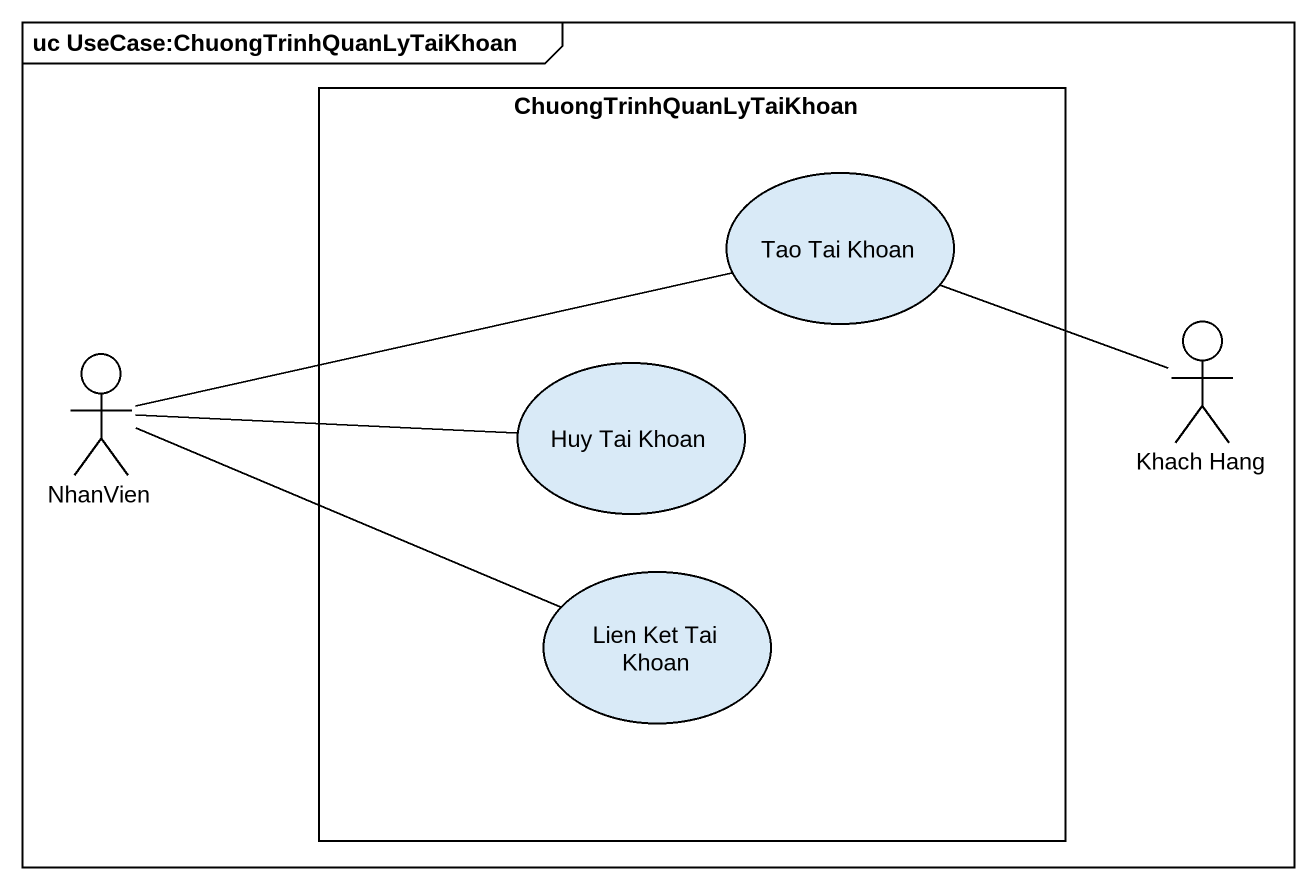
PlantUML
@startuml
mainframe uc UseCase:ChuongTrinhQuanLyTaiKhoan
rectangle ChuongTrinhQuanLyTaiKhoan {
  usecase "Tao Tai Khoan" as Tao_Tai_Khoan
  usecase "Huy Tai Khoan" as Huy_Tai_Khoan
  usecase "Lien Ket Tai Khoan" as Lien_Ket_Tai_Khoan
}
actor "Khach Hang" as Khach_Hang
actor NhanVien
Tao_Tai_Khoan -right- Khach_Hang
NhanVien -right- Tao_Tai_Khoan
NhanVien -right- Huy_Tai_Khoan
NhanVien -right- Lien_Ket_Tai_Khoan
@enduml
